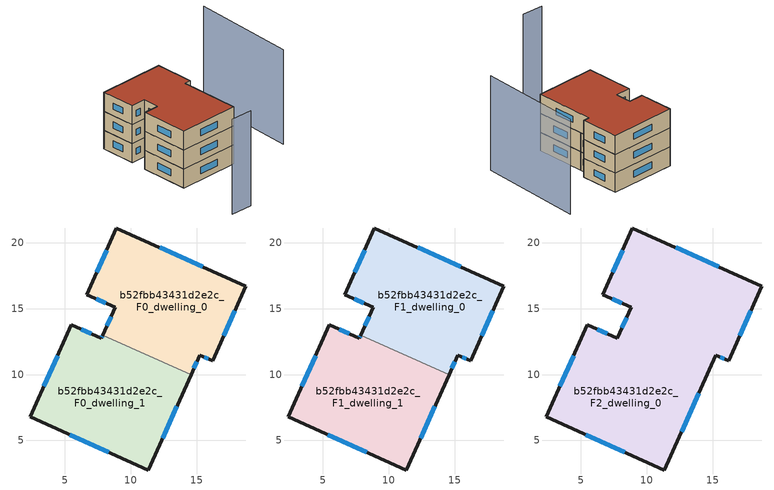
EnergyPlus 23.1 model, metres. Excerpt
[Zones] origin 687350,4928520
b52fbb43431d2e2c_F0_dwelling_0
 floor ground (EU_floor_Construction): 16.2,11.03 18.73,16.7 8.92,21.1 6.65,16.06 8.82,15.09 7.87,12.99 14.57,9.99 15.23,11.46 z0
 wall outside (EU_wall_Construction): 7.87,12.99 8.82,15.09 6.65,16.06 8.92,21.1 18.73,16.7 16.2,11.03 15.23,11.46 14.57,9.99 z0:3
 wall to b52fbb43431d2e2c_F0_dwelling_1 (EU_wall_Construction): 14.57,9.99 7.87,12.99 z0:3
 window (EU_Window_Construction): 8.19,13.69 8.5,14.39 / 8.09,15.42 7.37,15.74 / 7.4,17.74 8.16,19.42 / 12.19,19.64 15.46,18.17 / 17.88,14.81 17.04,12.92 / 15.87,11.18 15.55,11.32 / 15.01,10.97 14.79,10.48 z1:2
b52fbb43431d2e2c_F0_dwelling_1
 floor ground (EU_floor_Construction): 11.34,2.76 14.57,9.99 7.87,12.99 7.76,12.74 5.49,13.76 2.37,6.78 z0
 wall outside (EU_wall_Construction): 14.57,9.99 11.34,2.76 2.37,6.78 5.49,13.76 7.76,12.74 7.87,12.99 z0:3
 window (EU_Window_Construction): 6.24,13.42 7,13.08 / 7.8,12.83 7.83,12.91 / 13.49,7.58 12.41,5.17 / 8.35,4.1 5.36,5.44 / 3.41,9.11 4.45,11.44 z1:2
b52fbb43431d2e2c_F1_dwelling_0
 floor to b52fbb43431d2e2c_F0_dwelling_0 (EU_floor_Construction): 16.2,11.03 18.73,16.7 8.92,21.1 6.65,16.06 8.82,15.09 7.87,12.99 14.57,9.99 15.23,11.46 z3
 wall outside (EU_wall_Construction): 7.87,12.99 8.82,15.09 6.65,16.06 8.92,21.1 18.73,16.7 16.2,11.03 15.23,11.46 14.57,9.99 z3:6
 wall to b52fbb43431d2e2c_F1_dwelling_1 (EU_wall_Construction): 14.57,9.99 7.87,12.99 z3:6
 window (EU_Window_Construction): 8.19,13.69 8.5,14.39 / 8.09,15.42 7.37,15.74 / 7.4,17.74 8.16,19.42 / 12.19,19.64 15.46,18.17 / 17.88,14.81 17.04,12.92 / 15.87,11.18 15.55,11.32 / 15.01,10.97 14.79,10.48 z4:5
b52fbb43431d2e2c_F1_dwelling_1
 floor to b52fbb43431d2e2c_F0_dwelling_1 (EU_floor_Construction): 11.34,2.76 14.57,9.99 7.87,12.99 7.76,12.74 5.49,13.76 2.37,6.78 z3
 wall outside (EU_wall_Construction): 14.57,9.99 11.34,2.76 2.37,6.78 5.49,13.76 7.76,12.74 7.87,12.99 z3:6
 window (EU_Window_Construction): 6.24,13.42 7,13.08 / 7.8,12.83 7.83,12.91 / 13.49,7.58 12.41,5.17 / 8.35,4.1 5.36,5.44 / 3.41,9.11 4.45,11.44 z4:5
b52fbb43431d2e2c_F2_dwelling_0
 floor to b52fbb43431d2e2c_F1_dwelling_0 (EU_floor_Construction): 16.2,11.03 18.73,16.7 8.92,21.1 6.65,16.06 8.82,15.09 7.87,12.99 14.57,9.99 15.23,11.46 z6
 floor to b52fbb43431d2e2c_F1_dwelling_1 (EU_floor_Construction): 11.34,2.76 14.57,9.99 7.87,12.99 7.76,12.74 5.49,13.76 2.37,6.78 z6
 wall outside (EU_wall_Construction): 11.34,2.76 2.37,6.78 5.49,13.76 7.76,12.74 8.82,15.09 6.65,16.06 8.92,21.1 18.73,16.7 16.2,11.03 15.23,11.46 11.34,2.76 z6:9
 window (EU_Window_Construction): 8.35,4.1 5.36,5.44 / 3.41,9.11 4.45,11.44 / 6.24,13.42 7,13.08 / 8.11,13.53 8.46,14.31 / 8.09,15.42 7.37,15.74 / 7.4,17.74 8.16,19.42 / 12.19,19.64 15.46,18.17 / 17.88,14.81 17.04,12.92 / 15.87,11.18 15.55,11.32 / 13.93,8.56 12.63,5.66 z7:8
 roof outside (EU_roof_Construction): 18.73,16.7 16.2,11.03 15.23,11.46 11.34,2.76 2.37,6.78 5.49,13.76 7.76,12.74 8.82,15.09 6.65,16.06 8.92,21.1 z9
shading: -2.19,-2.07 0.98,-3.66 / 18.91,-1.66 26.7,13.02 z0:15
[Building]
EU S2 Campaign: North Axis=0; Terrain=City; Solar Distribution=FullExterior
[Site:Location]
Bologna: Latitude=44.5; Longitude=11.25; Time Zone=1; Elevation=37
[SizingPeriod:WeatherFileDays]
AnnualSizingPeriod: Begin Month=1; Begin Day of Month=1; End Month=12; End Day of Month=31; Day of Week for Start Day=Monday; Use Weather File Daylight Saving Period=No; Use Weather File Rain and Snow Indicators=No
[MATERIAL]
EU_InternalMass_Material: Roughness=MediumRough; Thickness=0.1; Conductivity=1; Density=1800; Specific Heat=900; Thermal Absorptance=0.9; Solar Absorptance=0.7; Visible Absorptance=0.7
[MATERIAL:NOMASS] Roughness=MediumRough; Thermal Absorptance=0.9; Solar Absorptance=0.7; Visible Absorptance=0.7
Name | Thermal Resistance
EU_wall_NoMass | 0.937881
EU_roof_NoMass | 0.548572
EU_floor_NoMass | 0.71348
[WINDOWMATERIAL:SIMPLEGLAZINGSYSTEM]
EU_Window_SimpleGlazing: UFactor=4.25633; Solar Heat Gain Coefficient=0.85; Visible Transmittance=0.85
[CONSTRUCTION]
EU_wall_Construction: EU_wall_NoMass
EU_roof_Construction: EU_roof_NoMass
EU_floor_Construction: EU_floor_NoMass
EU_InternalMass_Construction: EU_InternalMass_Material
EU_Window_Construction: EU_Window_SimpleGlazing
[ZONE] Type=1; Multiplier=1; Ceiling Height=autocalculate; Floor Area=autocalculate; Part of Total Floor Area=Yes
Name | Volume
b52fbb43431d2e2c_F0_dwelling_0 | 231.315
b52fbb43431d2e2c_F1_dwelling_0 | 231.313
b52fbb43431d2e2c_F2_dwelling_0 | 462.649
b52fbb43431d2e2c_F0_dwelling_1 | 231.345
b52fbb43431d2e2c_F1_dwelling_1 | 231.343
[INTERNALMASS] Construction=EU_InternalMass_Construction
Name | Zone or ZoneList | Surface Area
b52fbb43431d2e2c_F0_dwelling_0_EU_InternalMass | b52fbb43431d2e2c_F0_dwelling_0 | 77.1047
b52fbb43431d2e2c_F0_dwelling_1_EU_InternalMass | b52fbb43431d2e2c_F0_dwelling_1 | 77.1147
b52fbb43431d2e2c_F1_dwelling_0_EU_InternalMass | b52fbb43431d2e2c_F1_dwelling_0 | 77.1047
b52fbb43431d2e2c_F1_dwelling_1_EU_InternalMass | b52fbb43431d2e2c_F1_dwelling_1 | 77.1147
b52fbb43431d2e2c_F2_dwelling_0_EU_InternalMass | b52fbb43431d2e2c_F2_dwelling_0 | 154.217
[OTHEREQUIPMENT] Fuel Type=Electricity; Design Level Calculation Method=Watts/Area; Power per Zone Floor Area=1; Fraction Latent=0; Fraction Radiant=0; Fraction Lost=0; Carbon Dioxide Generation Rate=0; EndUse Subcategory=EU_Step8_InternalGains
Name | Zone or ZoneList or Space or SpaceList | Schedule
EU_Step8_InternalGain_b52fbb43431d2e2c_F0_dwelling_0_f000 | b52fbb43431d2e2c_F0_dwelling_0 | EU_Step8_GainSchedule_b52fbb43431d2e2c_F0_dwelling_0_f000
EU_Step8_InternalGain_b52fbb43431d2e2c_F0_dwelling_1_f000 | b52fbb43431d2e2c_F0_dwelling_1 | EU_Step8_GainSchedule_b52fbb43431d2e2c_F0_dwelling_1_f000
EU_Step8_InternalGain_b52fbb43431d2e2c_F1_dwelling_0_f000 | b52fbb43431d2e2c_F1_dwelling_0 | EU_Step8_GainSchedule_b52fbb43431d2e2c_F1_dwelling_0_f000
EU_Step8_InternalGain_b52fbb43431d2e2c_F1_dwelling_1_f000 | b52fbb43431d2e2c_F1_dwelling_1 | EU_Step8_GainSchedule_b52fbb43431d2e2c_F1_dwelling_1_f000
EU_Step8_InternalGain_b52fbb43431d2e2c_F2_dwelling_0_f000 | b52fbb43431d2e2c_F2_dwelling_0 | EU_Step8_GainSchedule_b52fbb43431d2e2c_F2_dwelling_0_f000
[ZONEVENTILATION:DESIGNFLOWRATE] Schedule=EU_AlwaysOn; Design Flow Rate Calculation Method=AirChanges/Hour; Air Changes per Hour=0.687892; Ventilation Type=Natural; Fan Pressure Rise=0; Fan Total Efficiency=1; Constant Term Coefficient=1; Temperature Term Coefficient=0; Velocity Term Coefficient=0; Velocity Squared Term Coefficient=0; Minimum Indoor Temperature=-100; Maximum Indoor Temperature=100; Delta Temperature=-100; Minimum Outdoor Temperature=-100; Maximum Outdoor Temperature=100; Maximum Wind Speed=40
Name | Zone or ZoneList or Space or SpaceList
EU_ConstantAir_b52fbb43431d2e2c_F0_dwelling_0 | b52fbb43431d2e2c_F0_dwelling_0
EU_ConstantAir_b52fbb43431d2e2c_F0_dwelling_1 | b52fbb43431d2e2c_F0_dwelling_1
EU_ConstantAir_b52fbb43431d2e2c_F1_dwelling_0 | b52fbb43431d2e2c_F1_dwelling_0
EU_ConstantAir_b52fbb43431d2e2c_F1_dwelling_1 | b52fbb43431d2e2c_F1_dwelling_1
EU_ConstantAir_b52fbb43431d2e2c_F2_dwelling_0 | b52fbb43431d2e2c_F2_dwelling_0
[HVACTEMPLATE:THERMOSTAT] Constant Heating Setpoint=20; Constant Cooling Setpoint=50
EU_HeatOnly_b52fbb43431d2e2c_F0_dwelling_0; EU_HeatOnly_b52fbb43431d2e2c_F0_dwelling_1; EU_HeatOnly_b52fbb43431d2e2c_F1_dwelling_0; EU_HeatOnly_b52fbb43431d2e2c_F1_dwelling_1; EU_HeatOnly_b52fbb43431d2e2c_F2_dwelling_0
[HVACTEMPLATE:ZONE:IDEALLOADSAIRSYSTEM] System Availability Schedule=EU_AlwaysOn; Maximum Heating Supply Air Temperature=50; Minimum Cooling Supply Air Temperature=13; Maximum Heating Supply Air Humidity Ratio=0.0156; Minimum Cooling Supply Air Humidity Ratio=0.0077; Heating Limit=NoLimit; Cooling Limit=NoLimit; Heating Availability Schedule=EU_AlwaysOn; Cooling Availability Schedule=EU_CoolingOff; Dehumidification Control Type=ConstantSensibleHeatRatio; Cooling Sensible Heat Ratio=0.7; Dehumidification Setpoint=60; Humidification Control Type=None; Humidification Setpoint=30; Outdoor Air Method=None; Outdoor Air Flow Rate per Person=0.00944; Outdoor Air Flow Rate per Zone Floor Area=0; Outdoor Air Flow Rate per Zone=0; Demand Controlled Ventilation Type=None; Outdoor Air Economizer Type=NoEconomizer; Heat Recovery Type=None; Sensible Heat Recovery Effectiveness=0.7; Latent Heat Recovery Effectiveness=0.65
Name | Template Thermostat
b52fbb43431d2e2c_F0_dwelling_0 | EU_HeatOnly_b52fbb43431d2e2c_F0_dwelling_0
b52fbb43431d2e2c_F0_dwelling_1 | EU_HeatOnly_b52fbb43431d2e2c_F0_dwelling_1
b52fbb43431d2e2c_F1_dwelling_0 | EU_HeatOnly_b52fbb43431d2e2c_F1_dwelling_0
b52fbb43431d2e2c_F1_dwelling_1 | EU_HeatOnly_b52fbb43431d2e2c_F1_dwelling_1
b52fbb43431d2e2c_F2_dwelling_0 | EU_HeatOnly_b52fbb43431d2e2c_F2_dwelling_0
[SIZING:ZONE] Zone Cooling Design Supply Air Temperature Input Method=SupplyAirTemperature; Zone Cooling Design Supply Air Temperature=13; Zone Heating Design Supply Air Temperature Input Method=SupplyAirTemperature; Zone Heating Design Supply Air Temperature=50; Zone Cooling Design Supply Air Humidity Ratio=0.008; Zone Heating Design Supply Air Humidity Ratio=0.008; Cooling Design Air Flow Method=DesignDay; Cooling Design Air Flow Rate=0; Cooling Minimum Air Flow per Zone Floor Area=0.000762; Cooling Minimum Air Flow=0; Cooling Minimum Air Flow Fraction=0.2; Heating Design Air Flow Method=DesignDay; Heating Design Air Flow Rate=0; Heating Maximum Air Flow per Zone Floor Area=0.002032; Heating Maximum Air Flow=0.141576; Heating Maximum Air Flow Fraction=0.3; Account for Dedicated Outdoor Air System=No; Dedicated Outdoor Air System Control Strategy=NeutralSupplyAir; Dedicated Outdoor Air Low Setpoint Temperature for Design=autosize; Dedicated Outdoor Air High Setpoint Temperature for Design=autosize; Zone Load Sizing Method=Sensible Load Only No Latent Load; Zone Latent Cooling Design Supply Air Humidity Ratio Input Method=HumidityRatioDifference; Zone Cooling Design Supply Air Humidity Ratio Difference=0.005; Zone Latent Heating Design Supply Air Humidity Ratio Input Method=HumidityRatioDifference; Zone Humidification Design Supply Air Humidity Ratio Difference=0.005
b52fbb43431d2e2c_F0_dwelling_0; b52fbb43431d2e2c_F0_dwelling_1; b52fbb43431d2e2c_F1_dwelling_0; b52fbb43431d2e2c_F1_dwelling_1; b52fbb43431d2e2c_F2_dwelling_0
[SCHEDULE:CONSTANT]
Name | Hourly Value
EU_AlwaysOn | 1
EU_CoolingOff | 0
[SCHEDULE:FILE] Column Number=1; Rows to Skip at Top=0; Number of Hours of Data=8760; Column Separator=Comma; Interpolate to Timestep=No; Minutes per Item=60; Adjust Schedule for Daylight Savings=Yes
Name | File
EU_Step8_GainSchedule_b52fbb43431d2e2c_F0_dwelling_0_f000 | ../../schedules/b52fbb43431d2e2c/b52fbb43431d2e2c_F0_dwelling_0_f000_gain.csv
EU_Step8_GainSchedule_b52fbb43431d2e2c_F0_dwelling_1_f000 | ../../schedules/b52fbb43431d2e2c/b52fbb43431d2e2c_F0_dwelling_1_f000_gain.csv
EU_Step8_GainSchedule_b52fbb43431d2e2c_F1_dwelling_0_f000 | ../../schedules/b52fbb43431d2e2c/b52fbb43431d2e2c_F1_dwelling_0_f000_gain.csv
EU_Step8_GainSchedule_b52fbb43431d2e2c_F1_dwelling_1_f000 | ../../schedules/b52fbb43431d2e2c/b52fbb43431d2e2c_F1_dwelling_1_f000_gain.csv
EU_Step8_GainSchedule_b52fbb43431d2e2c_F2_dwelling_0_f000 | ../../schedules/b52fbb43431d2e2c/b52fbb43431d2e2c_F2_dwelling_0_f000_gain.csv
